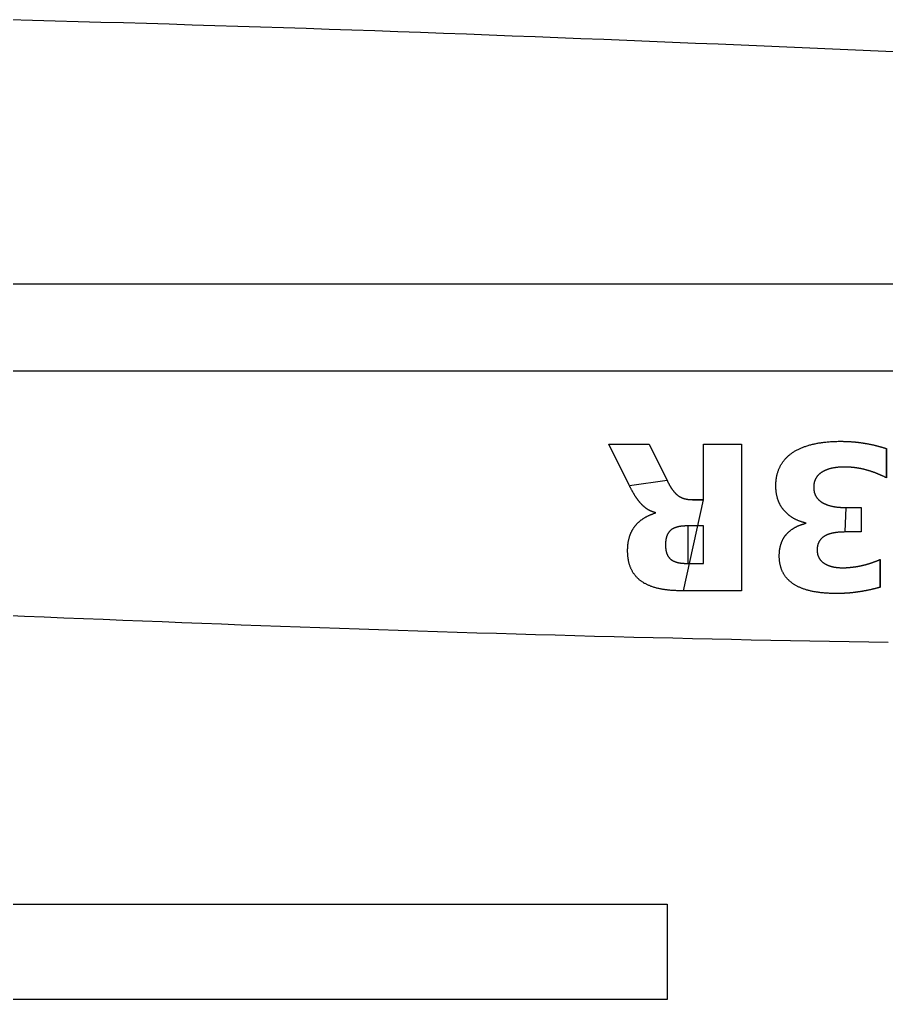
# Model space of a CAD drawing. Extents: x 27 to 271, y 44 to 138.
# Drawn here: x 215.8 to 234.03, y 44.21 to 64.81 of the extents above; entities that cross this region are included whole.
import ezdxf

# ---------------------------------------------------------------- set-up
doc = ezdxf.new("R2010")
doc.units = 0
doc.layers.add('jig_layer', color=7, linetype='CONTINUOUS')
doc.layers.add('jig_number_layer', color=7, linetype='CONTINUOUS')

msp = doc.modelspace()

# ---------------------------------------------------------------- linework, layer by layer
at = {"layer": 'jig_layer', "color": 7}
for points in [[(215.585957, 64.81487), (216.065557, 64.802876), (216.545157, 64.789865), (217.024853, 64.776855), (217.504656, 64.763844), (217.984459, 64.750834), (218.464359, 64.736836), (218.944261, 64.722837), (219.424157, 64.707823), (219.904259, 64.693825), (220.384356, 64.678811), (220.864557, 64.663796), (221.345057, 64.647823), (221.82556, 64.631821), (222.306258, 64.615819), (222.786956, 64.598829), (223.267758, 64.582827), (223.748758, 64.565837), (224.229758, 64.548847), (224.710955, 64.530813), (225.192359, 64.512808), (225.67396, 64.494802), (226.155755, 64.476796), (226.637559, 64.457802), (227.119459, 64.439797), (227.601557, 64.420803), (228.083556, 64.400794), (228.565558, 64.3818), (229.047359, 64.36179), (229.528858, 64.341781), (230.010358, 64.321771), (230.491555, 64.301762), (230.972659, 64.281752), (231.453459, 64.260755), (231.934159, 64.240745), (232.414758, 64.219748), (232.895058, 64.198751), (233.375056, 64.177753), (233.85506, 64.156756), (234.334758, 64.135759)], [(256.45206, 63.347868), (256.45206, 61.249864), (262.711754, 61.249864), (262.711754, 59.249865), (175.287661, 59.249865), (175.287661, 64.431866)], [(188.20152, 57.42936), (263.352624, 57.42936), (263.352624, 52.152372)], [(234.066323, 51.719527), (233.654724, 51.725454), (233.242922, 51.731381), (232.831222, 51.738436), (232.419423, 51.745492), (232.007622, 51.752547), (231.595721, 51.76045), (231.18362, 51.768352), (230.771723, 51.776254), (230.359619, 51.785285), (229.947524, 51.794316), (229.535524, 51.804194), (229.123319, 51.813225), (228.711122, 51.824232), (228.298818, 51.83411), (227.886522, 51.845116), (227.474122, 51.856123), (227.061722, 51.86713), (226.649322, 51.879265), (226.236824, 51.891119), (225.824316, 51.903254), (225.411623, 51.91539), (224.999022, 51.928372), (224.586224, 51.941354), (224.173522, 51.954336), (223.760518, 51.967319), (223.347421, 51.98143), (222.934321, 51.995541), (222.521024, 52.009652), (222.107723, 52.02461), (221.694223, 52.038721), (221.280823, 52.053679), (220.867122, 52.068636), (220.453323, 52.083594), (220.039322, 52.099681), (219.625319, 52.115767), (219.211023, 52.131854), (218.796723, 52.147941), (218.382418, 52.164027), (217.96802, 52.180961), (217.553723, 52.197047), (217.139517, 52.213981), (216.725624, 52.230914), (216.311723, 52.248976), (215.898123, 52.26591), (215.484518, 52.283972)], [(210.601317, 46.211312), (229.418523, 46.211312), (229.418523, 44.211316), (180.460218, 44.211316)]]:
    msp.add_lwpolyline(points, dxfattribs=at)
at = {"layer": 'jig_number_layer', "color": 7}
for points in [[(228.623481, 55.010775), (228.191469, 55.887213), (229.038963, 55.887213), (229.415162, 55.120333), (228.623481, 55.010775), (228.623481, 55.010775), (228.623481, 55.010775), (228.623481, 55.010775)], [(230.182045, 54.719324), (230.182045, 55.887213), (230.977863, 55.887213), (230.977863, 52.801116), (229.762428, 52.801116), (230.182045, 54.719324), (230.182045, 54.719324), (230.182045, 54.719324), (230.182045, 54.719324)], [(234.026769, 55.794195), (234.026769, 55.180277), (234.026769, 55.794195), (234.026769, 55.794195), (234.026769, 55.794195), (234.026769, 55.794195)], [(229.956735, 54.719324), (230.182045, 54.719324), (230.182045, 54.719324), (229.956735, 54.719324), (229.956735, 54.719324), (229.956735, 54.719324), (229.956735, 54.719324)], [(233.179279, 54.55397), (233.497605, 54.55397), (233.497605, 54.041341), (233.16274, 54.041341), (233.179279, 54.55397), (233.179279, 54.55397), (233.179279, 54.55397), (233.179279, 54.55397)], [(232.337985, 54.223234), (232.337985, 54.223234), (232.337985, 54.223234), (232.337985, 54.223234), (232.337985, 54.223234), (232.337985, 54.223234)], [(229.847182, 53.377809), (230.182045, 53.377809), (230.182045, 54.169499), (229.847182, 54.169499), (229.847182, 54.169499), (229.847182, 53.377809), (229.847182, 53.377809), (229.847182, 53.377809), (229.847182, 53.377809)], [(233.89448, 53.4605), (233.89448, 52.877598), (233.89448, 53.4605), (233.89448, 53.4605), (233.89448, 53.4605), (233.89448, 53.4605)]]:
    msp.add_lwpolyline(points, close=True, dxfattribs=at)
for points, knots in [([(232.337985, 54.223234), (232.330785, 54.225415), (232.316377, 54.229781), (232.294822, 54.236505), (232.273282, 54.243233), (232.251822, 54.250163), (232.2305, 54.257451), (232.209261, 54.264935), (232.188171, 54.272801), (232.167319, 54.281231), (232.147222, 54.289708), (232.128131, 54.29872), (232.10982, 54.307733), (232.091724, 54.317143), (232.073861, 54.327006), (232.056271, 54.337423), (232.039017, 54.348403), (232.021925, 54.359645), (232.005229, 54.371457), (231.989125, 54.383446), (231.97371, 54.395666), (231.958838, 54.407907), (231.944279, 54.420527), (231.930148, 54.433624), (231.916263, 54.446981), (231.902801, 54.46073), (231.889635, 54.474776), (231.876907, 54.489239), (231.864635, 54.503979), (231.852751, 54.518923), (231.841377, 54.534145), (231.830415, 54.549653), (231.819819, 54.565426), (231.809719, 54.581532), (231.800071, 54.597911), (231.790801, 54.614499), (231.782082, 54.631377), (231.773729, 54.648713), (231.765731, 54.666496), (231.758212, 54.684766), (231.751182, 54.703261), (231.744673, 54.721931), (231.738645, 54.740741), (231.733132, 54.759679), (231.728072, 54.77876), (231.723512, 54.797989), (231.719294, 54.817936), (231.715434, 54.838562), (231.711977, 54.859857), (231.70907, 54.881241), (231.706525, 54.902672), (231.704621, 54.924171), (231.703192, 54.945733), (231.701999, 54.967317), (231.701385, 54.988933), (231.701171, 55.013898), (231.70149, 55.042241), (231.702743, 55.073941), (231.70498, 55.105582), (231.70825, 55.137126), (231.712378, 55.168564), (231.717607, 55.199829), (231.723954, 55.230879), (231.731439, 55.26167), (231.739892, 55.291339), (231.749165, 55.319853), (231.759222, 55.347177), (231.770266, 55.374103), (231.78231, 55.400611), (231.795361, 55.426651), (231.809392, 55.452168), (231.824389, 55.477118), (231.840362, 55.501439), (231.857454, 55.525334), (231.8757, 55.548718), (231.895059, 55.57156), (231.915309, 55.593629), (231.936408, 55.614902), (231.958284, 55.635393), (231.980891, 55.655081), (232.004165, 55.673975), (232.02808, 55.692053), (232.053542, 55.710001), (232.080592, 55.727708), (232.10925, 55.745067), (232.138467, 55.761468), (232.168196, 55.776922), (232.19837, 55.791486), (232.228952, 55.805178), (232.259902, 55.818023), (232.291171, 55.830078), (232.324465, 55.84198), (232.359794, 55.853641), (232.397175, 55.864931), (232.43482, 55.875287), (232.472687, 55.884786), (232.510751, 55.893442), (232.548987, 55.901321), (232.587374, 55.908445), (232.625891, 55.914849), (232.666827, 55.920951), (232.710192, 55.926615), (232.75598, 55.931756), (232.801849, 55.936094), (232.847782, 55.939651), (232.893763, 55.942486), (232.939781, 55.944624), (232.985818, 55.946279), (233.031875, 55.947118), (233.068464, 55.947174), (233.095579, 55.94696), (233.113225, 55.946722), (233.130866, 55.946259), (233.148501, 55.945666), (233.166135, 55.945114), (233.183767, 55.944528), (233.201397, 55.944037), (233.219022, 55.943577), (233.236676, 55.942894), (233.254357, 55.941937), (233.272069, 55.940821), (233.28977, 55.939513), (233.307461, 55.938077), (233.325149, 55.936632), (233.342834, 55.935162), (233.360494, 55.933423), (233.378157, 55.931727), (233.395857, 55.929897), (233.413588, 55.927855), (233.431365, 55.925741), (233.449127, 55.923502), (233.46688, 55.921191), (233.484613, 55.918756), (233.502338, 55.916251), (233.52005, 55.913661), (233.537745, 55.910962), (233.555413, 55.908182), (233.573052, 55.905317), (233.590663, 55.902372), (233.608252, 55.899314), (233.625831, 55.896192), (233.64339, 55.89295), (233.660931, 55.889613), (233.678452, 55.886171), (233.695956, 55.882626), (233.713477, 55.878993), (233.731009, 55.875256), (233.748548, 55.871404), (233.766061, 55.867434), (233.783547, 55.863333), (233.801006, 55.859111), (233.818438, 55.854788), (233.83584, 55.850351), (233.853205, 55.845784), (233.870592, 55.841091), (233.887987, 55.836239), (233.905399, 55.831263), (233.922782, 55.826195), (233.940139, 55.821038), (233.957478, 55.81581), (233.974803, 55.810522), (233.992117, 55.805199), (234.00942, 55.799842), (234.020948, 55.796253), (234.026713, 55.794458)], [0, 0, 0, 0, 0.022571, 0.045165, 0.067737, 0.090272, 0.112815, 0.135335, 0.157827, 0.180335, 0.202805, 0.223249, 0.243659, 0.264032, 0.284429, 0.304868, 0.32535, 0.345778, 0.366234, 0.386698, 0.406, 0.425241, 0.444482, 0.463791, 0.483034, 0.502276, 0.52151, 0.540785, 0.560064, 0.579045, 0.598058, 0.61706, 0.636015, 0.655055, 0.674084, 0.693038, 0.712053, 0.731066, 0.750763, 0.770541, 0.790329, 0.810112, 0.829849, 0.849579, 0.869279, 0.889065, 0.908859, 0.930439, 0.95201, 0.973572, 0.995177, 1.016748, 1.038314, 1.060005, 1.081594, 1.103181, 1.1349, 1.166618, 1.19834, 1.230043, 1.261742, 1.293451, 1.325119, 1.356799, 1.388491, 1.417644, 1.446731, 1.475818, 1.504934, 1.534056, 1.563179, 1.592275, 1.621363, 1.650449, 1.680386, 1.710319, 1.740252, 1.770216, 1.800185, 1.830154, 1.860131, 1.890102, 1.920073, 1.953569, 1.98707, 2.020571, 2.054069, 2.08757, 2.121071, 2.154579, 2.188088, 2.221596, 2.260642, 2.299687, 2.33873, 2.377763, 2.416795, 2.455829, 2.494873, 2.533915, 2.57296, 2.619034, 2.665107, 2.711181, 2.757246, 2.803312, 2.84938, 2.895446, 2.941507, 2.987566, 3.005209, 3.022857, 3.040505, 3.05815, 3.075792, 3.093435, 3.111074, 3.128702, 3.146328, 3.164073, 3.18182, 3.19957, 3.21732, 3.235066, 3.252811, 3.270557, 3.288301, 3.306044, 3.32394, 3.341844, 3.35975, 3.377649, 3.395551, 3.41345, 3.431352, 3.449251, 3.46715, 3.485008, 3.502861, 3.520715, 3.538567, 3.556424, 3.574279, 3.592134, 3.609994, 3.627854, 3.645815, 3.663771, 3.681727, 3.699687, 3.717651, 3.735613, 3.753568, 3.771525, 3.78948, 3.807593, 3.825702, 3.843809, 3.861911, 3.880024, 3.898138, 3.916254, 3.934364, 3.952477, 3.952477, 3.952477, 3.952477]), ([(234.026769, 55.180277), (234.021313, 55.182893), (234.010404, 55.188123), (233.993977, 55.195862), (233.977585, 55.203707), (233.961177, 55.211542), (233.944698, 55.219221), (233.928209, 55.226859), (233.911683, 55.2344), (233.895081, 55.241736), (233.8786, 55.248804), (233.862233, 55.255633), (233.846022, 55.262344), (233.829745, 55.268923), (233.813398, 55.275326), (233.796992, 55.281592), (233.780569, 55.287833), (233.764083, 55.293893), (233.747509, 55.29971), (233.73113, 55.305557), (233.714848, 55.311159), (233.698692, 55.316529), (233.682482, 55.321689), (233.666237, 55.326749), (233.649969, 55.33177), (233.633657, 55.336658), (233.617294, 55.341362), (233.600887, 55.345882), (233.584548, 55.350164), (233.568305, 55.354293), (233.552108, 55.358071), (233.535892, 55.361764), (233.519647, 55.365356), (233.503356, 55.368741), (233.487024, 55.371924), (233.470668, 55.375006), (233.454297, 55.37806), (233.438032, 55.380922), (233.4219, 55.383703), (233.405876, 55.386237), (233.389827, 55.388582), (233.37376, 55.390779), (233.357683, 55.392878), (233.341578, 55.394767), (233.325475, 55.396653), (233.309339, 55.398233), (233.293299, 55.399649), (233.27736, 55.401001), (233.26151, 55.402124), (233.245647, 55.403019), (233.22978, 55.403845), (233.213905, 55.404602), (233.198014, 55.404949), (233.182129, 55.405501), (233.166235, 55.405765), (233.148422, 55.40586), (233.128692, 55.405784), (233.107047, 55.405428), (233.085411, 55.404761), (233.063788, 55.403731), (233.042184, 55.402377), (233.020589, 55.40084), (232.999022, 55.398928), (232.9775, 55.396538), (232.957095, 55.393935), (232.937816, 55.39109), (232.919649, 55.388134), (232.901553, 55.384815), (232.883506, 55.381271), (232.865552, 55.377307), (232.847676, 55.372999), (232.829913, 55.368228), (232.812307, 55.362961), (232.79557, 55.357785), (232.779879, 55.352182), (232.765096, 55.346552), (232.750462, 55.340527), (232.735991, 55.334145), (232.72172, 55.327416), (232.707525, 55.320533), (232.693683, 55.312945), (232.679987, 55.305005), (232.667131, 55.296809), (232.654918, 55.288698), (232.643485, 55.280504), (232.632307, 55.271949), (232.621424, 55.263014), (232.610865, 55.2537), (232.600654, 55.244013), (232.590826, 55.23395), (232.581408, 55.223529), (232.572552, 55.212959), (232.564344, 55.202209), (232.556659, 55.191361), (232.549505, 55.180149), (232.542706, 55.168692), (232.536426, 55.156965), (232.530556, 55.145014), (232.525216, 55.132829), (232.52034, 55.120474), (232.515806, 55.107694), (232.511784, 55.094448), (232.508175, 55.080733), (232.505157, 55.06689), (232.502585, 55.052936), (232.500574, 55.038887), (232.49908, 55.024756), (232.497896, 55.010581), (232.497283, 54.996365), (232.497096, 54.981996), (232.497267, 54.96751), (232.497901, 54.952919), (232.499049, 54.9384), (232.500677, 54.923929), (232.502718, 54.909512), (232.505288, 54.895191), (232.508466, 54.880999), (232.512145, 54.866935), (232.516302, 54.853359), (232.520942, 54.840305), (232.525929, 54.827751), (232.531412, 54.815388), (232.537416, 54.803263), (232.543819, 54.791359), (232.550822, 54.779771), (232.558155, 54.768416), (232.566001, 54.757428), (232.574503, 54.746677), (232.583515, 54.736037), (232.593176, 54.72563), (232.603283, 54.715643), (232.613736, 54.706027), (232.624601, 54.696854), (232.635727, 54.687992), (232.647145, 54.679496), (232.658888, 54.671462), (232.671408, 54.663357), (232.684727, 54.655225), (232.69893, 54.647258), (232.713353, 54.639731), (232.727964, 54.632588), (232.742755, 54.62586), (232.757802, 54.61973), (232.772891, 54.61372), (232.788202, 54.608257), (232.804552, 54.602719), (232.822021, 54.597304), (232.840577, 54.591945), (232.859236, 54.58693), (232.878025, 54.582458), (232.896937, 54.57858), (232.915857, 54.574772), (232.9349, 54.571637), (232.953974, 54.568789), (232.974319, 54.566226), (232.995912, 54.563782), (233.01877, 54.561635), (233.041694, 54.560076), (233.064545, 54.557605), (233.087519, 54.557022), (233.110466, 54.556548), (233.133443, 54.556012), (233.156373, 54.55424), (233.171701, 54.553891), (233.17936, 54.553716)], [0, 0, 0, 0, 0.018153, 0.036294, 0.054474, 0.072672, 0.09084, 0.109016, 0.127187, 0.145336, 0.163468, 0.180982, 0.19854, 0.216101, 0.233653, 0.251208, 0.268786, 0.286358, 0.3039, 0.321481, 0.338534, 0.355554, 0.372554, 0.389569, 0.406597, 0.42363, 0.440655, 0.457671, 0.474685, 0.491326, 0.507948, 0.524578, 0.541219, 0.55786, 0.574492, 0.591135, 0.607792, 0.624454, 0.640677, 0.656902, 0.673121, 0.689337, 0.70555, 0.721761, 0.737983, 0.754189, 0.770396, 0.786289, 0.802178, 0.818063, 0.833953, 0.849847, 0.865737, 0.881634, 0.89753, 0.913425, 0.935072, 0.956719, 0.978367, 1.000009, 1.021659, 1.043304, 1.064958, 1.086609, 1.10826, 1.126666, 1.14507, 1.163476, 1.181857, 1.200243, 1.218629, 1.237017, 1.25541, 1.27376, 1.289566, 1.305385, 1.321212, 1.337036, 1.352826, 1.368548, 1.384352, 1.40017, 1.416033, 1.430083, 1.444147, 1.458224, 1.472304, 1.486381, 1.500455, 1.514519, 1.528567, 1.542585, 1.555875, 1.569133, 1.582454, 1.595765, 1.609089, 1.622351, 1.635701, 1.648989, 1.662189, 1.676372, 1.690506, 1.704721, 1.718867, 1.733064, 1.747287, 1.761492, 1.775728, 1.789964, 1.804599, 1.819184, 1.833769, 1.848284, 1.862863, 1.877445, 1.89192, 1.906483, 1.921046, 1.934501, 1.948035, 1.961562, 1.97506, 1.988619, 2.002098, 2.015668, 2.029161, 2.042584, 2.056778, 2.07098, 2.085171, 2.099392, 2.113579, 2.12782, 2.14206, 2.156265, 2.170495, 2.186801, 2.203071, 2.219339, 2.235603, 2.251859, 2.268074, 2.284342, 2.300581, 2.316834, 2.336126, 2.355441, 2.374775, 2.394085, 2.413372, 2.432688, 2.451978, 2.471262, 2.490542, 2.513493, 2.536451, 2.559412, 2.582421, 2.605367, 2.628311, 2.651292, 2.674298, 2.697279, 2.697279, 2.697279, 2.697279]), ([(229.415162, 55.120333), (229.417856, 55.115152), (229.423247, 55.10478), (229.431357, 55.08923), (229.439533, 55.073706), (229.447777, 55.058229), (229.456148, 55.042832), (229.464659, 55.027523), (229.473361, 55.012321), (229.482246, 54.997226), (229.490873, 54.983118), (229.499136, 54.96996), (229.507092, 54.957798), (229.515223, 54.945787), (229.523593, 54.933934), (229.532112, 54.922167), (229.540892, 54.910554), (229.54987, 54.899093), (229.559075, 54.887835), (229.568033, 54.877519), (229.576489, 54.867926), (229.58459, 54.859174), (229.592874, 54.850617), (229.601326, 54.842232), (229.609983, 54.834045), (229.618826, 54.826055), (229.627876, 54.818317), (229.63718, 54.810911), (229.646404, 54.803936), (229.655569, 54.797434), (229.66468, 54.791439), (229.673933, 54.785685), (229.683359, 54.7802), (229.692981, 54.775012), (229.702623, 54.76985), (229.712527, 54.765209), (229.72247, 54.760724), (229.732907, 54.756521), (229.743683, 54.752267), (229.754932, 54.748307), (229.766337, 54.744814), (229.777723, 54.741256), (229.789244, 54.738148), (229.800867, 54.735505), (229.81247, 54.732791), (229.824169, 54.730505), (229.836486, 54.728742), (229.849203, 54.72624), (229.86262, 54.725064), (229.875992, 54.723762), (229.889464, 54.723432), (229.902833, 54.721654), (229.916314, 54.720959), (229.92979, 54.72112), (229.943339, 54.720541), (229.952265, 54.719036), (229.956749, 54.71828)], [0, 0, 0, 0, 0.01752, 0.035068, 0.052615, 0.070156, 0.087673, 0.105191, 0.122701, 0.14022, 0.15774, 0.172307, 0.186831, 0.201337, 0.215819, 0.23036, 0.244914, 0.259492, 0.274036, 0.288534, 0.300479, 0.312397, 0.324308, 0.336203, 0.348112, 0.36005, 0.371955, 0.383829, 0.395718, 0.406645, 0.417534, 0.428431, 0.439331, 0.450244, 0.461224, 0.472135, 0.483046, 0.493944, 0.505883, 0.517804, 0.529708, 0.541665, 0.553589, 0.565492, 0.577421, 0.589336, 0.601238, 0.614744, 0.628179, 0.641608, 0.655049, 0.668561, 0.682029, 0.695499, 0.709001, 0.722631, 0.722631, 0.722631, 0.722631]), ([(229.177449, 54.444411), (229.173498, 54.44554), (229.165593, 54.4478), (229.153746, 54.451246), (229.141943, 54.454831), (229.130182, 54.458532), (229.118445, 54.462299), (229.106848, 54.466428), (229.095233, 54.47049), (229.083786, 54.475021), (229.07243, 54.479962), (229.061104, 54.485106), (229.049861, 54.490539), (229.03878, 54.4963), (229.027833, 54.50233), (229.017009, 54.508602), (229.006369, 54.515213), (228.995883, 54.522082), (228.985522, 54.529133), (228.975153, 54.53651), (228.964718, 54.544175), (228.954326, 54.552293), (228.944107, 54.56065), (228.934029, 54.569144), (228.924072, 54.577758), (228.91433, 54.586623), (228.904756, 54.595663), (228.895284, 54.604771), (228.885524, 54.614412), (228.875636, 54.624744), (228.865416, 54.635583), (228.855393, 54.64663), (228.845635, 54.657918), (228.835961, 54.669262), (228.826418, 54.680697), (228.817128, 54.692354), (228.80797, 54.704126), (228.798372, 54.7167), (228.788446, 54.730155), (228.778168, 54.744487), (228.768066, 54.75896), (228.758225, 54.773596), (228.748495, 54.788293), (228.738953, 54.803103), (228.729643, 54.818069), (228.720448, 54.833114), (228.710922, 54.849095), (228.701125, 54.866041), (228.690987, 54.883903), (228.681023, 54.901862), (228.671235, 54.919923), (228.661535, 54.938033), (228.651919, 54.956206), (228.64244, 54.974444), (228.63293, 54.992665), (228.626637, 55.004813), (228.623489, 55.010888)], [0, 0, 0, 0, 0.012329, 0.024664, 0.037014, 0.049334, 0.061653, 0.073991, 0.086261, 0.098567, 0.110911, 0.123413, 0.135882, 0.148367, 0.160876, 0.173373, 0.185894, 0.198447, 0.210978, 0.223491, 0.236621, 0.249817, 0.263047, 0.276222, 0.289356, 0.302542, 0.315733, 0.328858, 0.341964, 0.356885, 0.371758, 0.386658, 0.401627, 0.416522, 0.431382, 0.446307, 0.461237, 0.476124, 0.493762, 0.511397, 0.52903, 0.54671, 0.564305, 0.581911, 0.59956, 0.617178, 0.634806, 0.655374, 0.675898, 0.696421, 0.716988, 0.737526, 0.758055, 0.778668, 0.799189, 0.819713, 0.819713, 0.819713, 0.819713]), ([(229.762428, 52.801116), (229.748675, 52.801287), (229.721161, 52.801628), (229.679938, 52.803711), (229.638678, 52.804775), (229.597522, 52.807589), (229.556328, 52.809126), (229.515184, 52.811394), (229.47411, 52.814646), (229.433097, 52.818627), (229.394587, 52.823304), (229.358532, 52.828164), (229.324986, 52.833541), (229.291556, 52.839673), (229.258252, 52.846456), (229.225096, 52.853876), (229.19206, 52.861884), (229.15932, 52.871093), (229.126763, 52.880993), (229.096343, 52.891129), (229.068053, 52.901415), (229.04183, 52.911655), (229.015953, 52.922698), (228.990356, 52.93435), (228.965161, 52.946841), (228.940425, 52.960228), (228.916172, 52.974447), (228.892451, 52.989492), (228.870076, 53.004938), (228.849105, 53.020777), (228.829391, 53.036754), (228.81029, 53.053477), (228.791901, 53.070992), (228.774126, 53.08914), (228.757102, 53.107973), (228.740872, 53.127482), (228.725428, 53.147608), (228.710677, 53.168602), (228.696641, 53.19045), (228.683416, 53.213158), (228.671114, 53.236398), (228.6597, 53.260106), (228.649203, 53.284254), (228.639603, 53.308765), (228.6308, 53.333576), (228.622891, 53.358692), (228.615438, 53.385276), (228.608577, 53.413315), (228.602417, 53.4428), (228.597205, 53.472467), (228.592964, 53.502285), (228.589581, 53.532215), (228.587065, 53.562237), (228.585228, 53.592315), (228.584306, 53.622442), (228.584109, 53.649681), (228.584344, 53.674017), (228.58489, 53.695441), (228.585811, 53.716852), (228.58715, 53.738232), (228.588942, 53.759572), (228.591152, 53.780848), (228.593898, 53.802067), (228.596963, 53.823248), (228.600446, 53.843725), (228.604279, 53.863462), (228.608432, 53.88245), (228.613023, 53.90134), (228.618027, 53.920131), (228.623517, 53.93879), (228.629455, 53.957287), (228.635891, 53.975626), (228.642776, 53.993816), (228.650036, 54.0115), (228.657635, 54.028655), (228.665546, 54.045272), (228.673903, 54.061679), (228.68265, 54.077883), (228.691879, 54.09382), (228.701485, 54.109515), (228.711552, 54.12492), (228.721999, 54.140072), (228.732868, 54.154933), (228.744172, 54.169472), (228.755841, 54.183727), (228.767914, 54.197663), (228.78032, 54.211304), (228.793106, 54.224584), (228.806226, 54.237519), (228.8197, 54.250104), (228.833435, 54.262418), (228.84779, 54.274654), (228.862862, 54.286676), (228.878474, 54.298688), (228.894419, 54.310255), (228.910681, 54.321353), (228.92719, 54.332078), (228.94394, 54.342425), (228.96094, 54.352333), (228.978206, 54.361751), (228.996258, 54.371179), (229.015193, 54.380406), (229.035023, 54.389341), (229.055014, 54.397932), (229.075156, 54.406215), (229.095439, 54.414177), (229.115819, 54.421899), (229.136285, 54.429419), (229.156806, 54.43682), (229.170502, 54.441711), (229.17735, 54.444157)], [0, 0, 0, 0, 0.041258, 0.08254, 0.123812, 0.165063, 0.206273, 0.247476, 0.288671, 0.329874, 0.371083, 0.405041, 0.439012, 0.472996, 0.506996, 0.54097, 0.574919, 0.608959, 0.642985, 0.676999, 0.705139, 0.733281, 0.761443, 0.789533, 0.817645, 0.845788, 0.873895, 0.90197, 0.930039, 0.955437, 0.980791, 1.006148, 1.031577, 1.056959, 1.082341, 1.107715, 1.133071, 1.158426, 1.184666, 1.210952, 1.237239, 1.263531, 1.289872, 1.316211, 1.342488, 1.368837, 1.395188, 1.425303, 1.455418, 1.485537, 1.515649, 1.545761, 1.575885, 1.60602, 1.636155, 1.666294, 1.687734, 1.709162, 1.730584, 1.752025, 1.773423, 1.794826, 1.816189, 1.837607, 1.859026, 1.878496, 1.897918, 1.917333, 1.936811, 1.956248, 1.975679, 1.995084, 2.014548, 2.03402, 2.052427, 2.070828, 2.089224, 2.107661, 2.126063, 2.144466, 2.162858, 2.181263, 2.199675, 2.218082, 2.236506, 2.254937, 2.27339, 2.291817, 2.310233, 2.328658, 2.347122, 2.36557, 2.385235, 2.404954, 2.42466, 2.444324, 2.46401, 2.483716, 2.503384, 2.523031, 2.542712, 2.564479, 2.586209, 2.607956, 2.629753, 2.65154, 2.673324, 2.695135, 2.716951, 2.738767, 2.738767, 2.738767, 2.738767]), ([(233.89448, 52.877598), (233.888691, 52.876075), (233.877105, 52.873025), (233.859754, 52.868343), (233.842377, 52.863755), (233.824982, 52.859256), (233.807586, 52.854739), (233.790188, 52.850208), (233.772767, 52.845767), (233.755311, 52.841473), (233.737927, 52.837263), (233.720638, 52.833065), (233.703396, 52.829118), (233.686124, 52.825371), (233.668829, 52.821719), (233.651524, 52.818051), (233.634211, 52.814364), (233.616877, 52.810777), (233.599519, 52.807369), (233.582191, 52.804281), (233.565, 52.800926), (233.547813, 52.797977), (233.530661, 52.794855), (233.513451, 52.79205), (233.496277, 52.789076), (233.479037, 52.786473), (233.46183, 52.783666), (233.444581, 52.781071), (233.4274, 52.778593), (233.410346, 52.775874), (233.39331, 52.773669), (233.376258, 52.771575), (233.359283, 52.768917), (233.342199, 52.767115), (233.325099, 52.765427), (233.308112, 52.762805), (233.29099, 52.761402), (233.273946, 52.760156), (233.257143, 52.7575), (233.240251, 52.756676), (233.223448, 52.755199), (233.206551, 52.754905), (233.18976, 52.752973), (233.172921, 52.751535), (233.156015, 52.751255), (233.13921, 52.749414), (233.122398, 52.748916), (233.105665, 52.748368), (233.089088, 52.746648), (233.072436, 52.745931), (233.055794, 52.746126), (233.039155, 52.746061), (233.02251, 52.746126), (233.005865, 52.745931), (232.989218, 52.746044), (232.964488, 52.746109), (232.931673, 52.746091), (232.890758, 52.746646), (232.849887, 52.748842), (232.809049, 52.751415), (232.768189, 52.753281), (232.727358, 52.75573), (232.686626, 52.759571), (232.645925, 52.763826), (232.607539, 52.768528), (232.571478, 52.773647), (232.537727, 52.779009), (232.504079, 52.784931), (232.470546, 52.791432), (232.437144, 52.798589), (232.40396, 52.806679), (232.370892, 52.815241), (232.338102, 52.824809), (232.307312, 52.834628), (232.278495, 52.844542), (232.251643, 52.854506), (232.225107, 52.865278), (232.198811, 52.876632), (232.172877, 52.88879), (232.147325, 52.901747), (232.122149, 52.915443), (232.097489, 52.930043), (232.074271, 52.944821), (232.052443, 52.959666), (232.032092, 52.974672), (232.012224, 52.990336), (231.992966, 53.006727), (231.974264, 53.023727), (231.956237, 53.041416), (231.93896, 53.059819), (231.922434, 53.078885), (231.906832, 53.098508), (231.89223, 53.11867), (231.878547, 53.139259), (231.865723, 53.160405), (231.853759, 53.182067), (231.842653, 53.204199), (231.832376, 53.226746), (231.823027, 53.249686), (231.814481, 53.272932), (231.806572, 53.297244), (231.799356, 53.322656), (231.792977, 53.349168), (231.787567, 53.375911), (231.783097, 53.402824), (231.779537, 53.429869), (231.776863, 53.457007), (231.775003, 53.484226), (231.773912, 53.5115), (231.773611, 53.53603), (231.773828, 53.557792), (231.774389, 53.57678), (231.775324, 53.595752), (231.776645, 53.614684), (231.778348, 53.63357), (231.780464, 53.652427), (231.782957, 53.671231), (231.786028, 53.689941), (231.7894, 53.708023), (231.793131, 53.725484), (231.797122, 53.742332), (231.801536, 53.75908), (231.806381, 53.775716), (231.811627, 53.792236), (231.817317, 53.808625), (231.823421, 53.824855), (231.830015, 53.840885), (231.836925, 53.856499), (231.844248, 53.871687), (231.851811, 53.886514), (231.859797, 53.90113), (231.868248, 53.915469), (231.877038, 53.929594), (231.886284, 53.943456), (231.895844, 53.957093), (231.905863, 53.970371), (231.916351, 53.983336), (231.927191, 53.996083), (231.938485, 54.008521), (231.950113, 54.020634), (231.962139, 54.032371), (231.974421, 54.043857), (231.987037, 54.055002), (231.99993, 54.065824), (232.013117, 54.076286), (232.026894, 54.086653), (232.04123, 54.096956), (232.056178, 54.107096), (232.071411, 54.116805), (232.08682, 54.126212), (232.102461, 54.135195), (232.118407, 54.143588), (232.134408, 54.151861), (232.150711, 54.159572), (232.167711, 54.167361), (232.185627, 54.174755), (232.204281, 54.182106), (232.223106, 54.189065), (232.242068, 54.195646), (232.261133, 54.201918), (232.280281, 54.207945), (232.299503, 54.213777), (232.318776, 54.21954), (232.331612, 54.22345), (232.338036, 54.225407)], [0, 0, 0, 0, 0.017959, 0.035943, 0.053913, 0.071876, 0.089847, 0.107831, 0.125811, 0.143781, 0.161759, 0.17947, 0.197154, 0.214822, 0.232491, 0.250182, 0.26789, 0.285596, 0.303285, 0.320956, 0.338399, 0.355828, 0.373269, 0.390699, 0.408137, 0.425559, 0.443001, 0.460441, 0.477885, 0.495079, 0.512246, 0.529415, 0.546618, 0.563777, 0.580941, 0.598164, 0.615311, 0.632463, 0.649415, 0.666283, 0.683153, 0.700014, 0.716928, 0.733828, 0.750698, 0.767614, 0.784497, 0.801138, 0.817823, 0.834473, 0.851105, 0.867747, 0.88439, 0.901039, 0.917685, 0.93433, 0.97523, 1.016132, 1.057064, 1.098002, 1.138892, 1.17977, 1.220697, 1.261618, 1.302536, 1.336708, 1.370881, 1.405051, 1.439199, 1.473349, 1.507521, 1.541658, 1.575818, 1.609975, 1.638606, 1.667234, 1.695887, 1.724513, 1.753152, 1.7818, 1.81045, 1.839116, 1.867755, 1.893002, 1.918295, 1.943593, 1.968889, 1.994146, 2.019401, 2.044635, 2.069854, 2.095074, 2.119816, 2.144516, 2.169218, 2.193986, 2.218737, 2.243486, 2.268301, 2.293038, 2.317769, 2.344982, 2.372267, 2.399553, 2.426821, 2.454097, 2.481372, 2.508617, 2.535933, 2.563248, 2.582204, 2.601217, 2.620233, 2.639184, 2.658148, 2.677115, 2.696109, 2.715047, 2.733988, 2.751285, 2.768607, 2.785927, 2.803239, 2.820584, 2.83792, 2.85528, 2.872595, 2.889914, 2.906495, 2.923171, 2.939846, 2.956451, 2.973097, 2.989749, 3.006432, 3.023055, 3.039637, 3.056455, 3.073246, 3.090033, 3.106819, 3.123652, 3.140475, 3.157315, 3.174145, 3.190969, 3.209035, 3.227101, 3.24515, 3.263221, 3.28126, 3.299248, 3.317278, 3.335295, 3.353345, 3.37337, 3.393429, 3.413494, 3.433573, 3.453642, 3.473704, 3.493794, 3.513904, 3.53405, 3.53405, 3.53405, 3.53405]), ([(229.847182, 54.169499), (229.841571, 54.169324), (229.830335, 54.168974), (229.813565, 54.167201), (229.796729, 54.166677), (229.779905, 54.166153), (229.763177, 54.164378), (229.746391, 54.163857), (229.729598, 54.16332), (229.712933, 54.161017), (229.697273, 54.158811), (229.682792, 54.15591), (229.669217, 54.153936), (229.655798, 54.151192), (229.642418, 54.148211), (229.629127, 54.144819), (229.615929, 54.141054), (229.60284, 54.13692), (229.589881, 54.132398), (229.577785, 54.127811), (229.566592, 54.12309), (229.556275, 54.118353), (229.546068, 54.113396), (229.536041, 54.108067), (229.52627, 54.102268), (229.516689, 54.096182), (229.507339, 54.089791), (229.498289, 54.083014), (229.48965, 54.075971), (229.481489, 54.068624), (229.47376, 54.061073), (229.46631, 54.053272), (229.45917, 54.045167), (229.452375, 54.036695), (229.446012, 54.02788), (229.439823, 54.01895), (229.434104, 54.009786), (229.428438, 54.000122), (229.423, 53.989848), (229.417814, 53.978945), (229.413036, 53.96782), (229.408682, 53.956535), (229.404665, 53.94514), (229.401022, 53.933623), (229.397731, 53.921982), (229.39479, 53.91026), (229.39197, 53.897723), (229.389372, 53.88437), (229.387011, 53.870185), (229.384963, 53.85594), (229.383451, 53.841637), (229.382101, 53.827322), (229.38114, 53.812985), (229.380463, 53.798627), (229.380124, 53.784248), (229.380026, 53.769938), (229.380128, 53.755662), (229.380465, 53.741425), (229.381136, 53.727199), (229.382109, 53.713003), (229.383317, 53.698833), (229.385027, 53.684697), (229.386902, 53.670578), (229.389322, 53.656552), (229.391935, 53.643364), (229.394794, 53.631015), (229.39773, 53.619434), (229.400968, 53.607939), (229.404636, 53.596577), (229.40863, 53.585333), (229.412996, 53.574205), (229.417791, 53.56326), (229.423003, 53.552525), (229.428442, 53.542361), (229.434089, 53.532773), (229.439874, 53.523739), (229.44598, 53.514904), (229.452434, 53.506331), (229.459253, 53.498063), (229.466367, 53.490065), (229.473762, 53.482342), (229.481491, 53.474992), (229.489723, 53.467918), (229.498288, 53.460937), (229.50741, 53.454325), (229.516728, 53.447987), (229.526304, 53.442038), (229.536143, 53.436545), (229.546142, 53.431348), (229.556308, 53.426446), (229.56664, 53.421872), (229.577817, 53.417212), (229.589894, 53.412631), (229.602853, 53.408149), (229.616, 53.404293), (229.629162, 53.400528), (229.642475, 53.397325), (229.65584, 53.394382), (229.66927, 53.391735), (229.682759, 53.389406), (229.697324, 53.387225), (229.712916, 53.384863), (229.729661, 53.383447), (229.746373, 53.381773), (229.763195, 53.381544), (229.779917, 53.379737), (229.796735, 53.379051), (229.813551, 53.379209), (229.830427, 53.378633), (229.84159, 53.377126), (229.847188, 53.376369)], [0, 0, 0, 0, 0.016837, 0.033714, 0.050551, 0.067356, 0.084193, 0.100978, 0.117729, 0.134555, 0.1514, 0.16517, 0.178842, 0.19254, 0.206248, 0.219966, 0.233684, 0.247415, 0.26114, 0.274856, 0.286215, 0.297578, 0.308909, 0.320253, 0.331632, 0.342987, 0.354297, 0.365602, 0.376897, 0.387722, 0.398532, 0.409305, 0.420078, 0.430925, 0.441873, 0.452685, 0.463514, 0.474271, 0.486287, 0.498374, 0.510483, 0.522601, 0.534654, 0.546725, 0.558831, 0.570942, 0.582978, 0.597376, 0.611748, 0.626114, 0.640541, 0.654892, 0.669248, 0.683642, 0.698013, 0.712392, 0.726573, 0.74084, 0.755112, 0.769292, 0.783527, 0.797771, 0.812005, 0.826252, 0.84046, 0.852334, 0.864273, 0.876301, 0.888152, 0.900088, 0.912091, 0.924005, 0.935927, 0.947881, 0.958579, 0.969301, 0.980057, 0.990791, 1.001484, 1.012199, 1.022897, 1.033552, 1.044182, 1.055451, 1.066692, 1.077967, 1.089254, 1.100499, 1.111763, 1.123059, 1.134349, 1.145657, 1.159384, 1.173095, 1.186778, 1.200481, 1.214159, 1.227847, 1.241538, 1.255221, 1.268906, 1.285724, 1.302511, 1.319307, 1.336092, 1.352927, 1.369731, 1.38655, 1.403385, 1.420322, 1.420322, 1.420322, 1.420322]), ([(233.16274, 54.041341), (233.155951, 54.041167), (233.14236, 54.040817), (233.12204, 54.039043), (233.101666, 54.03852), (233.081304, 54.037996), (233.061021, 54.036217), (233.040689, 54.035713), (233.02035, 54.035114), (233.000144, 54.032673), (232.981017, 54.030681), (232.963194, 54.027692), (232.946423, 54.025598), (232.929729, 54.023083), (232.913112, 54.020041), (232.896542, 54.016664), (232.880041, 54.012896), (232.863618, 54.008762), (232.847291, 54.004245), (232.831995, 53.999631), (232.817715, 53.994985), (232.804421, 53.99037), (232.791347, 53.985193), (232.778299, 53.979989), (232.76547, 53.974328), (232.752815, 53.968311), (232.740356, 53.961913), (232.728135, 53.955072), (232.716676, 53.948026), (232.706, 53.940807), (232.69597, 53.933615), (232.686261, 53.925975), (232.676859, 53.91796), (232.667699, 53.90971), (232.658873, 53.901135), (232.650414, 53.892194), (232.642332, 53.882881), (232.634761, 53.873272), (232.627608, 53.863489), (232.620904, 53.853521), (232.614637, 53.843256), (232.608793, 53.832733), (232.603345, 53.822019), (232.598292, 53.811127), (232.593693, 53.80004), (232.589512, 53.788787), (232.585609, 53.777007), (232.582077, 53.764706), (232.578902, 53.751886), (232.576277, 53.738958), (232.573981, 53.725965), (232.572269, 53.712863), (232.570997, 53.699678), (232.570055, 53.686444), (232.569526, 53.673209), (232.569629, 53.66026), (232.569791, 53.647599), (232.570346, 53.635231), (232.571264, 53.622931), (232.572598, 53.61067), (232.574288, 53.598442), (232.576369, 53.586263), (232.578869, 53.574191), (232.58191, 53.56225), (232.58532, 53.550685), (232.589079, 53.539506), (232.593183, 53.528739), (232.597677, 53.51813), (232.602614, 53.507696), (232.607882, 53.497432), (232.61361, 53.48742), (232.619677, 53.477625), (232.626131, 53.468067), (232.633068, 53.458625), (232.640488, 53.449338), (232.6484, 53.440227), (232.656632, 53.431375), (232.665187, 53.42282), (232.674072, 53.414636), (232.683255, 53.406826), (232.692685, 53.399312), (232.702324, 53.39204), (232.712608, 53.38484), (232.72346, 53.377648), (232.734955, 53.370597), (232.746663, 53.363922), (232.758564, 53.357617), (232.770638, 53.351689), (232.78289, 53.346149), (232.795276, 53.340899), (232.807774, 53.335882), (232.820999, 53.330963), (232.834971, 53.326234), (232.849623, 53.321545), (232.864426, 53.317351), (232.879325, 53.313531), (232.89428, 53.309917), (232.909312, 53.306627), (232.924418, 53.303711), (232.939578, 53.301104), (232.955611, 53.298637), (232.972495, 53.296202), (232.990285, 53.294232), (233.008137, 53.292745), (233.025889, 53.290244), (233.043799, 53.289716), (233.061664, 53.289051), (233.079551, 53.289228), (233.097439, 53.289185), (233.114134, 53.289178), (233.129635, 53.289234), (233.143941, 53.289365), (233.158246, 53.289128), (233.172541, 53.28927), (233.186916, 53.289567), (233.201028, 53.292649), (233.215413, 53.291897), (233.229754, 53.292474), (233.243915, 53.295337), (233.258439, 53.295211), (233.272778, 53.297416), (233.287299, 53.29818), (233.301572, 53.300909), (233.316036, 53.301915), (233.330488, 53.303028), (233.344725, 53.305811), (233.35915, 53.307251), (233.373611, 53.309093), (233.388014, 53.311868), (233.40262, 53.313917), (233.417189, 53.316183), (233.431653, 53.319076), (233.446169, 53.321699), (233.460649, 53.32444), (233.475097, 53.327355), (233.489521, 53.330395), (233.50401, 53.333515), (233.518575, 53.336661), (233.533175, 53.340054), (233.547739, 53.343644), (233.562281, 53.347332), (233.576813, 53.351056), (233.591301, 53.354933), (233.605761, 53.358904), (233.620212, 53.362909), (233.634694, 53.367094), (233.649237, 53.371377), (233.663807, 53.375836), (233.678363, 53.380332), (233.692884, 53.384922), (233.707346, 53.389667), (233.721801, 53.394433), (233.736204, 53.399373), (233.750514, 53.404572), (233.764961, 53.409688), (233.779391, 53.41513), (233.793883, 53.420706), (233.808354, 53.426337), (233.822792, 53.432057), (233.837181, 53.437923), (233.851549, 53.443846), (233.865909, 53.449774), (233.880261, 53.455701), (233.889826, 53.459653), (233.894607, 53.461629)], [0, 0, 0, 0, 0.020369, 0.04078, 0.061159, 0.081498, 0.101873, 0.122207, 0.142509, 0.162872, 0.183231, 0.20019, 0.217067, 0.233931, 0.250828, 0.26774, 0.284659, 0.301603, 0.318541, 0.335475, 0.349529, 0.363588, 0.377684, 0.391707, 0.405731, 0.419741, 0.433742, 0.447738, 0.461748, 0.474084, 0.486395, 0.498765, 0.511136, 0.523451, 0.535742, 0.548043, 0.560367, 0.57272, 0.584731, 0.596717, 0.608747, 0.620802, 0.632817, 0.644798, 0.656814, 0.668819, 0.680803, 0.694032, 0.707204, 0.720414, 0.733601, 0.746778, 0.760042, 0.773335, 0.786579, 0.799764, 0.812178, 0.824564, 0.836897, 0.849176, 0.861557, 0.873924, 0.886235, 0.89853, 0.910879, 0.922399, 0.933905, 0.945438, 0.956956, 0.968526, 0.980041, 0.991549, 1.003083, 1.014633, 1.026688, 1.038733, 1.050827, 1.062944, 1.075021, 1.087056, 1.099102, 1.111188, 1.123275, 1.136756, 1.150239, 1.163721, 1.177183, 1.190636, 1.204067, 1.217515, 1.230992, 1.244467, 1.25984, 1.275238, 1.290614, 1.305989, 1.321379, 1.336768, 1.35215, 1.367529, 1.382912, 1.400813, 1.418702, 1.436598, 1.454552, 1.472426, 1.4903, 1.508189, 1.526075, 1.543964, 1.558273, 1.572581, 1.586882, 1.601183, 1.615491, 1.629917, 1.644197, 1.658491, 1.672895, 1.687358, 1.701873, 1.71635, 1.730916, 1.74537, 1.759818, 1.774363, 1.788823, 1.803288, 1.818083, 1.832806, 1.84753, 1.862308, 1.877051, 1.891784, 1.906519, 1.921266, 1.936006, 1.950982, 1.965969, 1.980972, 1.99598, 2.010977, 2.025976, 2.040973, 2.055963, 2.070963, 2.086196, 2.101442, 2.116675, 2.131901, 2.147128, 2.162336, 2.177562, 2.192806, 2.20801, 2.223538, 2.239072, 2.254593, 2.27012, 2.285663, 2.301208, 2.316743, 2.33227, 2.347791, 2.347791, 2.347791, 2.347791])]:
    msp.add_open_spline(points, degree=3, knots=knots, dxfattribs=at)

doc.saveas('drawing.dxf')
